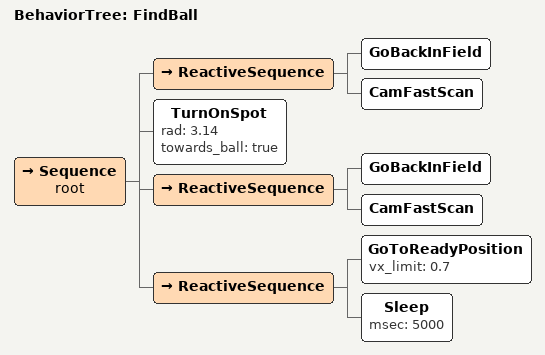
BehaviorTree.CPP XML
<!-- Find ball behavior tree -->

<root BTCPP_format="4" >
  <BehaviorTree ID="FindBall">
    <Sequence name="root">
        <!-- Make Sure that Robot is in safe space before finding ball-->
        <ReactiveSequence>
            <!-- If Robot is near boundary, move back in -->
            <GoBackInField />
            <!-- Quickly Scan Surroundings with Camera -->
            <CamFastScan />
        </ReactiveSequence>

        <!-- Rotate 180 degrees-->
        <TurnOnSpot rad="3.14"  towards_ball="true"/>

        <!-- Same as above -->
        <ReactiveSequence>
            <GoBackInField />
            <CamFastScan />
        </ReactiveSequence>

        <!-- Reset and Wait -->
        <ReactiveSequence>
          <!-- Move to default position -->
          <GoToReadyPosition  vx_limit="0.7" />
          <!-- Pause for 5 sec -->
          <Sleep msec="5000" />
        </ReactiveSequence>
      </Sequence>
  </BehaviorTree>
</root>
